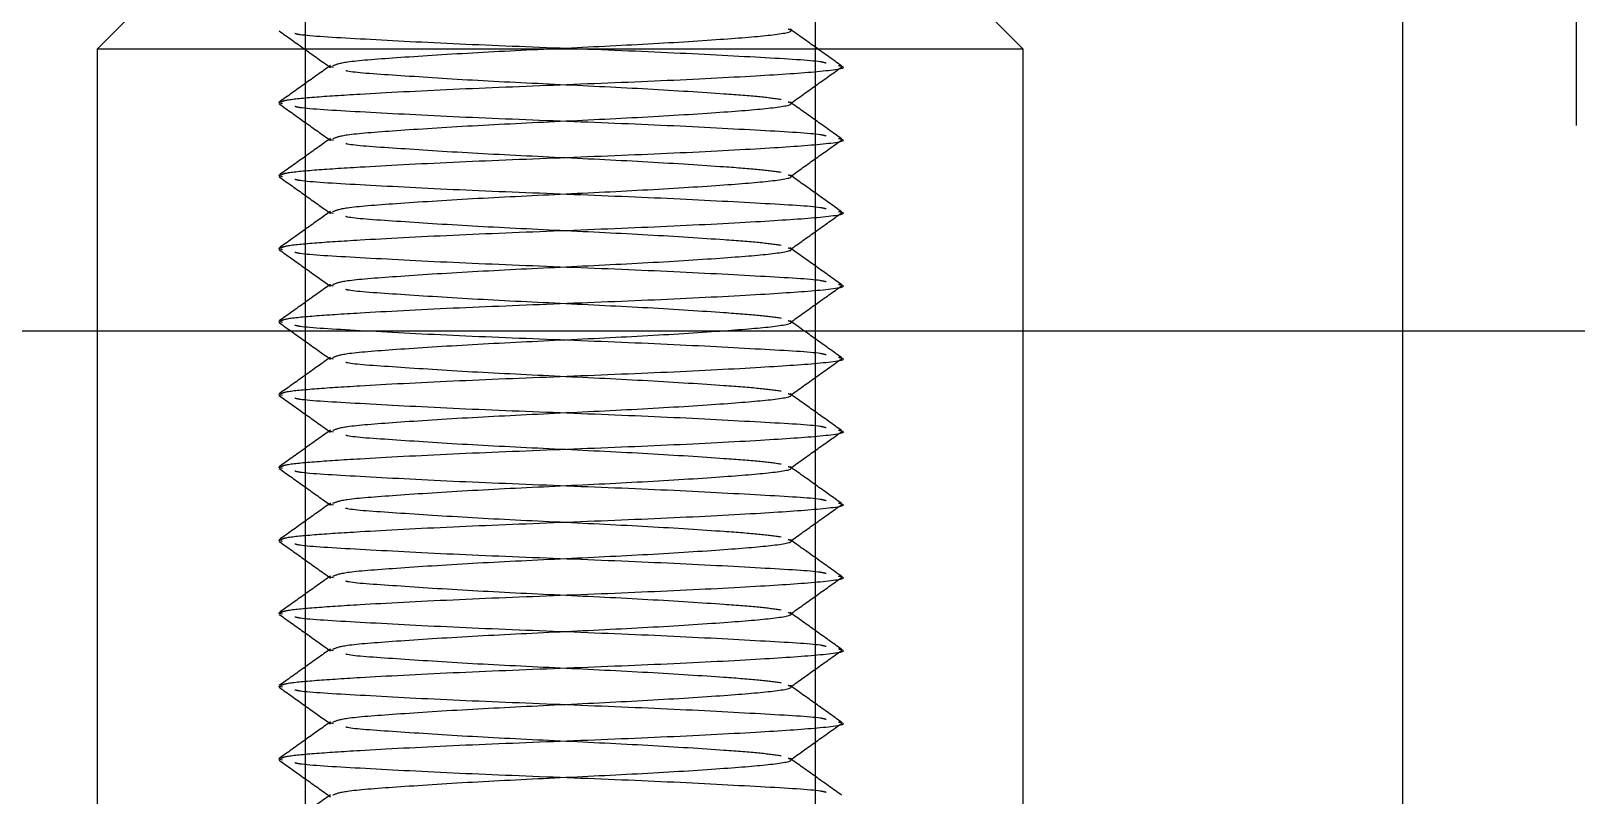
# Model space of a CAD drawing. Header units: metres. Extents: x 0 to 63075, y 0 to 44550.
# Drawn here: x 14277.64 to 14320.02, y 24820.86 to 24841.81 of the extents above; entities that cross this region are included whole.
import ezdxf

# ---------------------------------------------------------------- set-up
doc = ezdxf.new("R2010")
doc.units = ezdxf.units.M
doc.header["$LTSCALE"] = 75
doc.linetypes.add('HIDDEN2', pattern=[4.7625, 3.175, -1.5875])
for name, color, linetype in [('SDM', 7, 'Continuous'), ('SL1', 8, 'Continuous'), ('SL4', 4, 'Continuous'), ('ST1', 7, 'HIDDEN2')]:
    doc.layers.add(name, color=color, linetype=linetype)

# ---------------------------------------------------------------- blocks, each defined once
blk = doc.blocks.new('A$C29c634ac')
at = {"layer": 'SL1'}
blk.add_line((6470.014, 2165.219), (5890.014, 2165.219), dxfattribs=at)
blk = doc.blocks.new('A$Ca53c419a')
at = {"layer": 'SL4'}
for p, q in [((411.544, 531.565), (390.544, 531.565)), ((412.544, 530.565), (411.544, 531.565)), ((411.544, 506.165), (411.544, 531.565)), ((411.544, 506.165), (412.544, 507.165)), ((390.544, 506.165), (411.544, 506.165)), ((1004.763, 495.765), (54.76, 495.765))]:
    blk.add_line(p, q, dxfattribs=at)
at = {"layer": 'ST1'}
for p, q in [((392.046, 526.485), (392.069, 526.592)), ((394.046, 526.485), (394.069, 526.592)), ((396.046, 526.485), (396.069, 526.592)), ((398.046, 526.485), (398.069, 526.592)), ((400.046, 526.485), (400.069, 526.592)), ((402.046, 526.485), (402.069, 526.592)), ((404.046, 526.485), (404.069, 526.592)), ((406.046, 526.485), (406.069, 526.592)), ((408.046, 526.485), (408.069, 526.592)), ((410.046, 526.485), (410.069, 526.592)), ((412.544, 525.865), (387.544, 525.865)), ((393.042, 525.085), (393.069, 525.186)), ((395.042, 525.085), (395.069, 525.186)), ((397.042, 525.085), (397.069, 525.186)), ((399.042, 525.085), (399.069, 525.186)), ((401.042, 525.085), (401.069, 525.186)), ((403.042, 525.085), (403.069, 525.186)), ((405.042, 525.085), (405.069, 525.186)), ((407.042, 525.085), (407.069, 525.186)), ((409.042, 525.085), (409.069, 525.186)), ((411.042, 525.085), (411.069, 525.186)), ((387.544, 511.865), (412.544, 511.865)), ((1004.763, 491.003), (4.763, 491.003))]:
    blk.add_line(p, q, dxfattribs=at)
for points, knots in [([(391.093, 525.169), (390.926, 525.404), (390.591, 525.873), (390.257, 526.342), (390.09, 526.577)], [0, 0, 0, 0, 0.499958, 1, 1, 1, 1]), ([(392.045, 526.574), (391.878, 526.339), (391.543, 525.869), (391.208, 525.399), (391.041, 525.164)], [0, 0, 0, 0, 0.500089, 1, 1, 1, 1]), ([(393.093, 525.169), (392.926, 525.404), (392.591, 525.873), (392.257, 526.342), (392.09, 526.577)], [0, 0, 0, 0, 0.499958, 1, 1, 1, 1]), ([(392.09, 526.534), (392.109, 526.499), (392.159, 526.411), (392.231, 525.682), (392.325, 524.228), (392.448, 521.902), (392.569, 518.864), (392.689, 515.832), (392.825, 513.243), (392.938, 511.611), (393.032, 510.937), (393.082, 511.195), (393.088, 511.229)], [0, 0, 0, 0, 0.055573, 0.142553, 0.229074, 0.356478, 0.480628, 0.604778, 0.732181, 0.854555, 0.980855, 1, 1, 1, 1]), ([(394.045, 526.574), (393.878, 526.339), (393.543, 525.869), (393.208, 525.399), (393.041, 525.164)], [0, 0, 0, 0, 0.500089, 1, 1, 1, 1]), ([(395.093, 525.169), (394.926, 525.404), (394.591, 525.873), (394.257, 526.342), (394.09, 526.577)], [0, 0, 0, 0, 0.499958, 1, 1, 1, 1]), ([(394.09, 526.534), (394.109, 526.499), (394.159, 526.411), (394.231, 525.682), (394.325, 524.228), (394.448, 521.902), (394.569, 518.864), (394.689, 515.832), (394.825, 513.243), (394.938, 511.611), (395.032, 510.937), (395.082, 511.195), (395.088, 511.229)], [0, 0, 0, 0, 0.055573, 0.142553, 0.229074, 0.356478, 0.480628, 0.604778, 0.732181, 0.854555, 0.980855, 1, 1, 1, 1]), ([(396.045, 526.574), (395.878, 526.339), (395.543, 525.869), (395.208, 525.399), (395.041, 525.164)], [0, 0, 0, 0, 0.500089, 1, 1, 1, 1]), ([(397.093, 525.169), (396.926, 525.404), (396.591, 525.873), (396.257, 526.342), (396.09, 526.577)], [0, 0, 0, 0, 0.499958, 1, 1, 1, 1]), ([(396.09, 526.534), (396.109, 526.499), (396.159, 526.411), (396.231, 525.682), (396.325, 524.228), (396.448, 521.902), (396.569, 518.864), (396.689, 515.832), (396.825, 513.243), (396.938, 511.611), (397.032, 510.937), (397.082, 511.195), (397.088, 511.229)], [0, 0, 0, 0, 0.055573, 0.142553, 0.229074, 0.356478, 0.480628, 0.604778, 0.732181, 0.854555, 0.980855, 1, 1, 1, 1]), ([(398.045, 526.574), (397.878, 526.339), (397.543, 525.869), (397.208, 525.399), (397.041, 525.164)], [0, 0, 0, 0, 0.500089, 1, 1, 1, 1]), ([(399.093, 525.169), (398.926, 525.404), (398.591, 525.873), (398.257, 526.342), (398.09, 526.577)], [0, 0, 0, 0, 0.499958, 1, 1, 1, 1]), ([(398.09, 526.534), (398.109, 526.499), (398.159, 526.411), (398.231, 525.682), (398.325, 524.228), (398.448, 521.902), (398.569, 518.864), (398.689, 515.832), (398.825, 513.243), (398.938, 511.611), (399.032, 510.937), (399.082, 511.195), (399.088, 511.229)], [0, 0, 0, 0, 0.0555734, 0.1425526, 0.2290743, 0.3564777, 0.4806278, 0.604778, 0.7321813, 0.8545546, 0.980855, 1, 1, 1, 1]), ([(400.045, 526.574), (399.878, 526.339), (399.543, 525.869), (399.208, 525.399), (399.041, 525.164)], [0, 0, 0, 0, 0.500089, 1, 1, 1, 1]), ([(401.093, 525.169), (400.926, 525.404), (400.591, 525.873), (400.257, 526.342), (400.09, 526.577)], [0, 0, 0, 0, 0.499958, 1, 1, 1, 1]), ([(400.09, 526.534), (400.109, 526.499), (400.159, 526.411), (400.231, 525.682), (400.325, 524.228), (400.448, 521.902), (400.569, 518.864), (400.689, 515.832), (400.825, 513.243), (400.938, 511.611), (401.032, 510.937), (401.082, 511.195), (401.088, 511.229)], [0, 0, 0, 0, 0.055573, 0.142553, 0.229074, 0.356478, 0.480628, 0.604778, 0.732181, 0.854555, 0.980855, 1, 1, 1, 1]), ([(402.045, 526.574), (401.878, 526.339), (401.543, 525.869), (401.208, 525.399), (401.041, 525.164)], [0, 0, 0, 0, 0.500089, 1, 1, 1, 1]), ([(403.093, 525.169), (402.926, 525.404), (402.591, 525.873), (402.257, 526.342), (402.09, 526.577)], [0, 0, 0, 0, 0.499958, 1, 1, 1, 1]), ([(402.09, 526.534), (402.109, 526.499), (402.159, 526.411), (402.231, 525.682), (402.325, 524.228), (402.448, 521.902), (402.569, 518.864), (402.689, 515.832), (402.825, 513.243), (402.938, 511.611), (403.032, 510.937), (403.082, 511.195), (403.088, 511.229)], [0, 0, 0, 0, 0.055573, 0.142553, 0.229074, 0.356478, 0.480628, 0.604778, 0.732181, 0.854555, 0.980855, 1, 1, 1, 1]), ([(404.045, 526.574), (403.878, 526.339), (403.543, 525.869), (403.208, 525.399), (403.041, 525.164)], [0, 0, 0, 0, 0.500089, 1, 1, 1, 1]), ([(405.093, 525.169), (404.926, 525.404), (404.591, 525.873), (404.257, 526.342), (404.09, 526.577)], [0, 0, 0, 0, 0.499958, 1, 1, 1, 1]), ([(404.09, 526.534), (404.109, 526.499), (404.159, 526.411), (404.231, 525.682), (404.325, 524.228), (404.448, 521.902), (404.569, 518.864), (404.689, 515.832), (404.825, 513.243), (404.938, 511.611), (405.032, 510.937), (405.082, 511.195), (405.088, 511.229)], [0, 0, 0, 0, 0.0555734, 0.1425526, 0.2290743, 0.3564777, 0.4806278, 0.604778, 0.7321813, 0.8545546, 0.980855, 1, 1, 1, 1]), ([(406.045, 526.574), (405.878, 526.339), (405.543, 525.869), (405.208, 525.399), (405.041, 525.164)], [0, 0, 0, 0, 0.5000892, 1, 1, 1, 1]), ([(407.093, 525.169), (406.926, 525.404), (406.591, 525.873), (406.257, 526.342), (406.09, 526.577)], [0, 0, 0, 0, 0.499958, 1, 1, 1, 1]), ([(406.09, 526.534), (406.109, 526.499), (406.159, 526.411), (406.231, 525.682), (406.325, 524.228), (406.448, 521.902), (406.569, 518.864), (406.689, 515.832), (406.825, 513.243), (406.938, 511.611), (407.032, 510.937), (407.082, 511.195), (407.088, 511.229)], [0, 0, 0, 0, 0.055573, 0.142553, 0.229074, 0.356478, 0.480628, 0.604778, 0.732181, 0.854555, 0.980855, 1, 1, 1, 1]), ([(408.045, 526.574), (407.878, 526.339), (407.543, 525.869), (407.208, 525.399), (407.041, 525.164)], [0, 0, 0, 0, 0.500089, 1, 1, 1, 1]), ([(409.093, 525.169), (408.926, 525.404), (408.591, 525.873), (408.257, 526.342), (408.09, 526.577)], [0, 0, 0, 0, 0.499958, 1, 1, 1, 1]), ([(408.09, 526.534), (408.109, 526.499), (408.159, 526.411), (408.231, 525.682), (408.325, 524.228), (408.448, 521.902), (408.569, 518.864), (408.689, 515.832), (408.825, 513.243), (408.938, 511.611), (409.032, 510.937), (409.082, 511.195), (409.088, 511.229)], [0, 0, 0, 0, 0.055573, 0.142553, 0.229074, 0.356478, 0.480628, 0.604778, 0.732181, 0.854555, 0.980855, 1, 1, 1, 1]), ([(410.045, 526.574), (409.878, 526.339), (409.543, 525.869), (409.208, 525.399), (409.041, 525.164)], [0, 0, 0, 0, 0.500089, 1, 1, 1, 1]), ([(411.093, 525.169), (410.926, 525.404), (410.591, 525.873), (410.257, 526.342), (410.09, 526.577)], [0, 0, 0, 0, 0.4999583, 1, 1, 1, 1]), ([(410.09, 526.534), (410.109, 526.499), (410.159, 526.411), (410.231, 525.682), (410.325, 524.228), (410.448, 521.902), (410.569, 518.864), (410.689, 515.832), (410.825, 513.243), (410.938, 511.611), (411.032, 510.937), (411.082, 511.195), (411.088, 511.229)], [0, 0, 0, 0, 0.055573, 0.142553, 0.229074, 0.356478, 0.480628, 0.604778, 0.732181, 0.854555, 0.980855, 1, 1, 1, 1]), ([(412.045, 526.574), (411.878, 526.339), (411.543, 525.869), (411.208, 525.399), (411.041, 525.164)], [0, 0, 0, 0, 0.500089, 1, 1, 1, 1]), ([(391.162, 511.571), (391.174, 511.616), (391.228, 511.819), (391.311, 513.318), (391.448, 515.813), (391.569, 518.865), (391.689, 521.918), (391.826, 524.409), (391.908, 525.9), (391.961, 526.102), (391.972, 526.143)], [0, 0, 0, 0, 0.043096, 0.193298, 0.349673, 0.502056, 0.654439, 0.810815, 0.961016, 1, 1, 1, 1]), ([(393.162, 511.571), (393.174, 511.616), (393.228, 511.819), (393.311, 513.318), (393.448, 515.813), (393.569, 518.865), (393.689, 521.918), (393.826, 524.409), (393.908, 525.9), (393.961, 526.102), (393.972, 526.143)], [0, 0, 0, 0, 0.043096, 0.193298, 0.349673, 0.502056, 0.654439, 0.810815, 0.961016, 1, 1, 1, 1]), ([(395.162, 511.571), (395.174, 511.616), (395.228, 511.819), (395.311, 513.318), (395.448, 515.813), (395.569, 518.865), (395.689, 521.918), (395.826, 524.409), (395.908, 525.9), (395.961, 526.102), (395.972, 526.143)], [0, 0, 0, 0, 0.043096, 0.193298, 0.349673, 0.502056, 0.654439, 0.810815, 0.961016, 1, 1, 1, 1]), ([(397.162, 511.571), (397.174, 511.616), (397.228, 511.819), (397.311, 513.318), (397.448, 515.813), (397.569, 518.865), (397.689, 521.918), (397.826, 524.409), (397.908, 525.9), (397.961, 526.102), (397.972, 526.143)], [0, 0, 0, 0, 0.043096, 0.193298, 0.349673, 0.502056, 0.654439, 0.810815, 0.961016, 1, 1, 1, 1]), ([(399.162, 511.571), (399.174, 511.616), (399.228, 511.819), (399.311, 513.318), (399.448, 515.813), (399.569, 518.865), (399.689, 521.918), (399.826, 524.409), (399.908, 525.9), (399.961, 526.102), (399.972, 526.143)], [0, 0, 0, 0, 0.043096, 0.193298, 0.349673, 0.502056, 0.654439, 0.810815, 0.961016, 1, 1, 1, 1]), ([(401.162, 511.571), (401.174, 511.616), (401.228, 511.819), (401.311, 513.318), (401.448, 515.813), (401.569, 518.865), (401.689, 521.918), (401.826, 524.409), (401.908, 525.9), (401.961, 526.102), (401.972, 526.143)], [0, 0, 0, 0, 0.043096, 0.193298, 0.349673, 0.502056, 0.654439, 0.810815, 0.961016, 1, 1, 1, 1]), ([(403.162, 511.571), (403.174, 511.616), (403.228, 511.819), (403.311, 513.318), (403.448, 515.813), (403.569, 518.865), (403.689, 521.918), (403.826, 524.409), (403.908, 525.9), (403.961, 526.102), (403.972, 526.143)], [0, 0, 0, 0, 0.043096, 0.193298, 0.349673, 0.502056, 0.654439, 0.810815, 0.961016, 1, 1, 1, 1]), ([(405.162, 511.571), (405.174, 511.616), (405.228, 511.819), (405.311, 513.318), (405.448, 515.813), (405.569, 518.865), (405.689, 521.918), (405.826, 524.409), (405.908, 525.9), (405.961, 526.102), (405.972, 526.143)], [0, 0, 0, 0, 0.043096, 0.193298, 0.349673, 0.502056, 0.654439, 0.810815, 0.961016, 1, 1, 1, 1]), ([(407.162, 511.571), (407.174, 511.616), (407.228, 511.819), (407.311, 513.318), (407.448, 515.813), (407.569, 518.865), (407.689, 521.918), (407.826, 524.409), (407.908, 525.9), (407.961, 526.102), (407.972, 526.143)], [0, 0, 0, 0, 0.043096, 0.193298, 0.349673, 0.502056, 0.654439, 0.810815, 0.961016, 1, 1, 1, 1]), ([(409.162, 511.571), (409.174, 511.616), (409.228, 511.819), (409.311, 513.318), (409.448, 515.813), (409.569, 518.865), (409.689, 521.918), (409.826, 524.409), (409.908, 525.9), (409.961, 526.102), (409.972, 526.143)], [0, 0, 0, 0, 0.043096, 0.193298, 0.349673, 0.502056, 0.654439, 0.810815, 0.961016, 1, 1, 1, 1]), ([(411.162, 511.571), (411.174, 511.616), (411.228, 511.819), (411.311, 513.318), (411.448, 515.813), (411.569, 518.865), (411.689, 521.918), (411.826, 524.409), (411.908, 525.9), (411.961, 526.102), (411.972, 526.143)], [0, 0, 0, 0, 0.043096, 0.193298, 0.349673, 0.502056, 0.654439, 0.810815, 0.961016, 1, 1, 1, 1]), ([(391.092, 525.098), (391.128, 525.013), (391.206, 524.829), (391.312, 523.431), (391.448, 521.355), (391.569, 518.863), (391.689, 516.383), (391.825, 514.271), (391.938, 512.911), (392.033, 512.42), (392.084, 512.584), (392.092, 512.609)], [0, 0, 0, 0, 0.103426, 0.225711, 0.353032, 0.477096, 0.60116, 0.728481, 0.850766, 0.976983, 1, 1, 1, 1]), ([(393.092, 525.098), (393.128, 525.013), (393.206, 524.829), (393.312, 523.431), (393.448, 521.355), (393.569, 518.863), (393.689, 516.383), (393.825, 514.271), (393.938, 512.911), (394.033, 512.42), (394.084, 512.584), (394.092, 512.609)], [0, 0, 0, 0, 0.1034259, 0.2257113, 0.3530321, 0.4770962, 0.6011602, 0.728481, 0.8507664, 0.976983, 1, 1, 1, 1]), ([(395.092, 525.098), (395.128, 525.013), (395.206, 524.829), (395.312, 523.431), (395.448, 521.355), (395.569, 518.863), (395.689, 516.383), (395.825, 514.271), (395.938, 512.911), (396.033, 512.42), (396.084, 512.584), (396.092, 512.609)], [0, 0, 0, 0, 0.103426, 0.225711, 0.353032, 0.477096, 0.60116, 0.728481, 0.850766, 0.976983, 1, 1, 1, 1]), ([(397.092, 525.098), (397.128, 525.013), (397.206, 524.829), (397.312, 523.431), (397.448, 521.355), (397.569, 518.863), (397.689, 516.383), (397.825, 514.271), (397.938, 512.911), (398.033, 512.42), (398.084, 512.584), (398.092, 512.609)], [0, 0, 0, 0, 0.103426, 0.225711, 0.353032, 0.477096, 0.60116, 0.728481, 0.850766, 0.976983, 1, 1, 1, 1]), ([(399.092, 525.098), (399.128, 525.013), (399.206, 524.829), (399.312, 523.431), (399.448, 521.355), (399.569, 518.863), (399.689, 516.383), (399.825, 514.271), (399.938, 512.911), (400.033, 512.42), (400.084, 512.584), (400.092, 512.609)], [0, 0, 0, 0, 0.103426, 0.225711, 0.353032, 0.477096, 0.60116, 0.728481, 0.850766, 0.976983, 1, 1, 1, 1]), ([(401.092, 525.098), (401.128, 525.013), (401.206, 524.829), (401.312, 523.431), (401.448, 521.355), (401.569, 518.863), (401.689, 516.383), (401.825, 514.271), (401.938, 512.911), (402.033, 512.42), (402.084, 512.584), (402.092, 512.609)], [0, 0, 0, 0, 0.103426, 0.225711, 0.353032, 0.477096, 0.60116, 0.728481, 0.850766, 0.976983, 1, 1, 1, 1]), ([(403.092, 525.098), (403.128, 525.013), (403.206, 524.829), (403.312, 523.431), (403.448, 521.355), (403.569, 518.863), (403.689, 516.383), (403.825, 514.271), (403.938, 512.911), (404.033, 512.42), (404.084, 512.584), (404.092, 512.609)], [0, 0, 0, 0, 0.103426, 0.225711, 0.353032, 0.477096, 0.60116, 0.728481, 0.850766, 0.976983, 1, 1, 1, 1]), ([(405.092, 525.098), (405.128, 525.013), (405.206, 524.829), (405.312, 523.431), (405.448, 521.355), (405.569, 518.863), (405.689, 516.383), (405.825, 514.271), (405.938, 512.911), (406.033, 512.42), (406.084, 512.584), (406.092, 512.609)], [0, 0, 0, 0, 0.103426, 0.225711, 0.353032, 0.477096, 0.60116, 0.728481, 0.850766, 0.976983, 1, 1, 1, 1]), ([(407.092, 525.098), (407.128, 525.013), (407.206, 524.829), (407.312, 523.431), (407.448, 521.355), (407.569, 518.863), (407.689, 516.383), (407.825, 514.271), (407.938, 512.911), (408.033, 512.42), (408.084, 512.584), (408.092, 512.609)], [0, 0, 0, 0, 0.103426, 0.225711, 0.353032, 0.477096, 0.60116, 0.728481, 0.850766, 0.976983, 1, 1, 1, 1]), ([(409.092, 525.098), (409.128, 525.013), (409.206, 524.829), (409.312, 523.431), (409.448, 521.355), (409.569, 518.863), (409.689, 516.383), (409.825, 514.271), (409.938, 512.911), (410.033, 512.42), (410.084, 512.584), (410.092, 512.609)], [0, 0, 0, 0, 0.1034259, 0.2257113, 0.3530321, 0.4770962, 0.6011602, 0.728481, 0.8507664, 0.976983, 1, 1, 1, 1]), ([(411.092, 525.098), (411.128, 525.013), (411.206, 524.829), (411.312, 523.431), (411.448, 521.355), (411.569, 518.863), (411.689, 516.383), (411.825, 514.271), (411.938, 512.911), (412.033, 512.42), (412.084, 512.584), (412.092, 512.609)], [0, 0, 0, 0, 0.103426, 0.225711, 0.353032, 0.477096, 0.60116, 0.728481, 0.850766, 0.976983, 1, 1, 1, 1]), ([(392.163, 512.805), (392.188, 512.988), (392.239, 513.354), (392.328, 514.532), (392.448, 516.379), (392.569, 518.861), (392.689, 521.367), (392.826, 523.386), (392.902, 524.57), (392.949, 524.731), (392.953, 524.746)], [0, 0, 0, 0, 0.098651, 0.197725, 0.357803, 0.513786, 0.669769, 0.829847, 0.983594, 1, 1, 1, 1]), ([(394.163, 512.805), (394.188, 512.988), (394.239, 513.354), (394.328, 514.532), (394.448, 516.379), (394.569, 518.861), (394.689, 521.367), (394.826, 523.386), (394.902, 524.57), (394.949, 524.731), (394.953, 524.746)], [0, 0, 0, 0, 0.098651, 0.197725, 0.357803, 0.513786, 0.669769, 0.829847, 0.983594, 1, 1, 1, 1]), ([(396.163, 512.805), (396.188, 512.988), (396.239, 513.354), (396.328, 514.532), (396.448, 516.379), (396.569, 518.861), (396.689, 521.367), (396.826, 523.386), (396.902, 524.57), (396.949, 524.731), (396.953, 524.746)], [0, 0, 0, 0, 0.098651, 0.197725, 0.357803, 0.513786, 0.669769, 0.829847, 0.983594, 1, 1, 1, 1]), ([(398.163, 512.805), (398.188, 512.988), (398.239, 513.354), (398.328, 514.532), (398.448, 516.379), (398.569, 518.861), (398.689, 521.367), (398.826, 523.386), (398.902, 524.57), (398.949, 524.731), (398.953, 524.746)], [0, 0, 0, 0, 0.098651, 0.197725, 0.357803, 0.513786, 0.669769, 0.829847, 0.983594, 1, 1, 1, 1]), ([(400.163, 512.805), (400.188, 512.988), (400.239, 513.354), (400.328, 514.532), (400.448, 516.379), (400.569, 518.861), (400.689, 521.367), (400.826, 523.386), (400.902, 524.57), (400.949, 524.731), (400.953, 524.746)], [0, 0, 0, 0, 0.098651, 0.197725, 0.357803, 0.513786, 0.669769, 0.829847, 0.983594, 1, 1, 1, 1]), ([(402.163, 512.805), (402.188, 512.988), (402.239, 513.354), (402.328, 514.532), (402.448, 516.379), (402.569, 518.861), (402.689, 521.367), (402.826, 523.386), (402.902, 524.57), (402.949, 524.731), (402.953, 524.746)], [0, 0, 0, 0, 0.098651, 0.197725, 0.357803, 0.513786, 0.669769, 0.829847, 0.983594, 1, 1, 1, 1]), ([(404.163, 512.805), (404.188, 512.988), (404.239, 513.354), (404.328, 514.532), (404.448, 516.379), (404.569, 518.861), (404.689, 521.367), (404.826, 523.386), (404.902, 524.57), (404.949, 524.731), (404.953, 524.746)], [0, 0, 0, 0, 0.098651, 0.197725, 0.357803, 0.513786, 0.669769, 0.829847, 0.983594, 1, 1, 1, 1]), ([(406.163, 512.805), (406.188, 512.988), (406.239, 513.354), (406.328, 514.532), (406.448, 516.379), (406.569, 518.861), (406.689, 521.367), (406.826, 523.386), (406.902, 524.57), (406.949, 524.731), (406.953, 524.746)], [0, 0, 0, 0, 0.098651, 0.197725, 0.357803, 0.513786, 0.669769, 0.829847, 0.983594, 1, 1, 1, 1]), ([(408.163, 512.805), (408.188, 512.988), (408.239, 513.354), (408.328, 514.532), (408.448, 516.379), (408.569, 518.861), (408.689, 521.367), (408.826, 523.386), (408.902, 524.57), (408.949, 524.731), (408.953, 524.746)], [0, 0, 0, 0, 0.098651, 0.197725, 0.357803, 0.513786, 0.669769, 0.829847, 0.983594, 1, 1, 1, 1]), ([(410.163, 512.805), (410.188, 512.988), (410.239, 513.354), (410.328, 514.532), (410.448, 516.379), (410.569, 518.861), (410.689, 521.367), (410.826, 523.386), (410.902, 524.57), (410.949, 524.731), (410.953, 524.746)], [0, 0, 0, 0, 0.098651, 0.197725, 0.357803, 0.513786, 0.669769, 0.829847, 0.983594, 1, 1, 1, 1]), ([(391.088, 511.151), (391.256, 511.386), (391.591, 511.856), (391.926, 512.326), (392.093, 512.561)], [0, 0, 0, 0, 0.500092, 1, 1, 1, 1]), ([(392.053, 512.55), (392.221, 512.316), (392.555, 511.847), (392.889, 511.377), (393.056, 511.143)], [0, 0, 0, 0, 0.499967, 1, 1, 1, 1]), ([(393.088, 511.151), (393.256, 511.386), (393.591, 511.856), (393.926, 512.326), (394.093, 512.561)], [0, 0, 0, 0, 0.500092, 1, 1, 1, 1]), ([(394.053, 512.55), (394.221, 512.316), (394.555, 511.847), (394.889, 511.377), (395.056, 511.143)], [0, 0, 0, 0, 0.499967, 1, 1, 1, 1]), ([(395.088, 511.151), (395.256, 511.386), (395.591, 511.856), (395.926, 512.326), (396.093, 512.561)], [0, 0, 0, 0, 0.500092, 1, 1, 1, 1]), ([(396.053, 512.55), (396.221, 512.316), (396.555, 511.847), (396.889, 511.377), (397.056, 511.143)], [0, 0, 0, 0, 0.499967, 1, 1, 1, 1]), ([(397.088, 511.151), (397.256, 511.386), (397.591, 511.856), (397.926, 512.326), (398.093, 512.561)], [0, 0, 0, 0, 0.500092, 1, 1, 1, 1]), ([(398.053, 512.55), (398.221, 512.316), (398.555, 511.847), (398.889, 511.377), (399.056, 511.143)], [0, 0, 0, 0, 0.4999673, 1, 1, 1, 1]), ([(399.088, 511.151), (399.256, 511.386), (399.591, 511.856), (399.926, 512.326), (400.093, 512.561)], [0, 0, 0, 0, 0.500092, 1, 1, 1, 1]), ([(400.053, 512.55), (400.221, 512.316), (400.555, 511.847), (400.889, 511.377), (401.056, 511.143)], [0, 0, 0, 0, 0.499967, 1, 1, 1, 1]), ([(401.088, 511.151), (401.256, 511.386), (401.591, 511.856), (401.926, 512.326), (402.093, 512.561)], [0, 0, 0, 0, 0.500092, 1, 1, 1, 1]), ([(402.053, 512.55), (402.221, 512.316), (402.555, 511.847), (402.889, 511.377), (403.056, 511.143)], [0, 0, 0, 0, 0.499967, 1, 1, 1, 1]), ([(403.088, 511.151), (403.256, 511.386), (403.591, 511.856), (403.926, 512.326), (404.093, 512.561)], [0, 0, 0, 0, 0.500092, 1, 1, 1, 1]), ([(404.053, 512.55), (404.221, 512.316), (404.555, 511.847), (404.889, 511.377), (405.056, 511.143)], [0, 0, 0, 0, 0.499967, 1, 1, 1, 1]), ([(405.088, 511.151), (405.256, 511.386), (405.591, 511.856), (405.926, 512.326), (406.093, 512.561)], [0, 0, 0, 0, 0.500092, 1, 1, 1, 1]), ([(406.053, 512.55), (406.221, 512.316), (406.555, 511.847), (406.889, 511.377), (407.056, 511.143)], [0, 0, 0, 0, 0.499967, 1, 1, 1, 1]), ([(407.088, 511.151), (407.256, 511.386), (407.591, 511.856), (407.926, 512.326), (408.093, 512.561)], [0, 0, 0, 0, 0.500092, 1, 1, 1, 1]), ([(408.053, 512.55), (408.221, 512.316), (408.555, 511.847), (408.889, 511.377), (409.056, 511.143)], [0, 0, 0, 0, 0.4999673, 1, 1, 1, 1]), ([(409.088, 511.151), (409.256, 511.386), (409.591, 511.856), (409.926, 512.326), (410.093, 512.561)], [0, 0, 0, 0, 0.500092, 1, 1, 1, 1]), ([(410.053, 512.55), (410.221, 512.316), (410.555, 511.847), (410.889, 511.377), (411.056, 511.143)], [0, 0, 0, 0, 0.4999673, 1, 1, 1, 1]), ([(411.088, 511.151), (411.256, 511.386), (411.591, 511.856), (411.926, 512.326), (412.093, 512.561)], [0, 0, 0, 0, 0.500092, 1, 1, 1, 1])]:
    blk.add_open_spline(points, degree=3, knots=knots, dxfattribs=at)

msp = doc.modelspace()

# ---------------------------------------------------------------- block references
at = {"layer": 'SDM'}
msp.add_blockref('A$C29c634ac', (8259.513, 22668.364), dxfattribs=at)
at = {"layer": 'SDM', "rotation": 90}
msp.add_blockref('A$Ca53c419a', (14811.027, 24429.769), dxfattribs=at)

doc.saveas('drawing.dxf')
